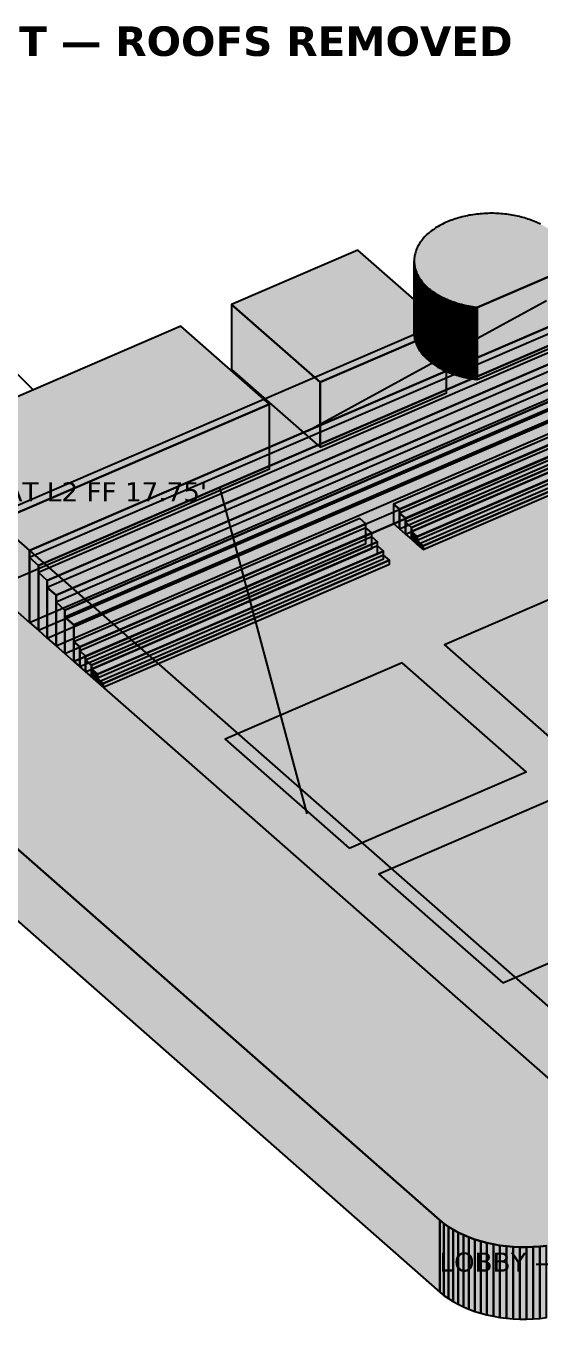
# Model space of a CAD drawing. Header units: inches. Extents: x 0.5 to 16.5, y 0.5 to 10.5.
# Drawn here: x 3.139 to 4.323, y 2.107 to 5.089 of the extents above; entities that cross this region are included whole.
import ezdxf
from ezdxf.enums import TextEntityAlignment as Align

# ---------------------------------------------------------------- set-up
doc = ezdxf.new("R2010")
doc.units = ezdxf.units.IN
doc.header["$MEASUREMENT"] = 0
for name, color, linetype in [('A-ANNO-TEXT', 7, 'Continuous'), ('A-ANNO-VIEW', 7, 'Continuous'), ('A-MASS', 7, 'Continuous'), ('C-SITE-DIAG', 7, 'Continuous')]:
    doc.layers.add(name, color=color, linetype=linetype)
doc.styles.add('KS-BOLD', font='DejaVuSans-Bold.ttf')
doc.styles.add('KS-REG', font='DejaVuSans.ttf')

msp = doc.modelspace()

# ---------------------------------------------------------------- hatches: boundary and pattern name
at = {"layer": 'A-MASS', "true_color": 0xd6d6d6}
for points in [[(4.3591, 4.6081), (4.3566, 4.6103), (4.3541, 4.6125), (4.3514, 4.6146), (4.3487, 4.6167), (4.3459, 4.6188), (4.343, 4.6208), (4.3401, 4.6228), (4.337, 4.6247), (4.3339, 4.6266), (4.3307, 4.6284), (4.3274, 4.6302), (4.3241, 4.632), (4.3207, 4.6336), (4.3172, 4.6353), (4.3137, 4.6369), (4.3101, 4.6384), (4.3065, 4.6398), (4.3028, 4.6413), (4.299, 4.6426), (4.2952, 4.6439), (4.2913, 4.6452), (4.2874, 4.6464), (4.2834, 4.6475), (4.2794, 4.6485), (4.2754, 4.6496), (4.2713, 4.6505), (4.2672, 4.6514), (4.263, 4.6522), (4.2588, 4.653), (4.2546, 4.6536), (4.2504, 4.6543), (4.2461, 4.6548), (4.2418, 4.6553), (4.2375, 4.6558), (4.2332, 4.6561), (4.2288, 4.6564), (4.2245, 4.6567), (4.2201, 4.6569), (4.2158, 4.657), (4.2114, 4.657), (4.207, 4.657), (4.2027, 4.6569), (4.1983, 4.6567), (4.194, 4.6565), (4.1896, 4.6562), (4.1853, 4.6559), (4.181, 4.6554), (4.1767, 4.655), (4.1724, 4.6544), (4.1682, 4.6538), (4.1639, 4.6531), (4.1598, 4.6524), (4.1556, 4.6516), (4.1515, 4.6507), (4.1474, 4.6498), (4.1433, 4.6488), (4.1393, 4.6477), (4.1353, 4.6466), (4.1314, 4.6454), (4.1275, 4.6442), (4.1237, 4.6429), (4.1199, 4.6416), (4.1162, 4.6402), (4.1125, 4.6387), (4.1089, 4.6372), (4.1054, 4.6356), (4.1019, 4.634), (4.0985, 4.6323), (4.0951, 4.6306), (4.0918, 4.6288), (4.0886, 4.627), (4.0855, 4.6251), (4.0824, 4.6232), (4.0795, 4.6213), (4.0766, 4.6192), (4.0737, 4.6172), (4.071, 4.6151), (4.0684, 4.613), (4.0658, 4.6108), (4.0633, 4.6086), (4.0609, 4.6063), (4.0586, 4.6041), (4.0564, 4.6017), (4.0543, 4.5994), (4.0523, 4.597), (4.0503, 4.5946), (4.0485, 4.5921), (4.0468, 4.5897), (4.0452, 4.5872), (4.0436, 4.5847), (4.0422, 4.5821), (4.0409, 4.5796), (4.0396, 4.577), (4.0385, 4.5744), (4.0375, 4.5718), (4.0366, 4.5692), (4.0358, 4.5665), (4.0351, 4.5639), (4.0345, 4.5612), (4.034, 4.5585), (4.0336, 4.5559), (4.0333, 4.5532), (4.0331, 4.5505), (4.0331, 4.5478), (4.0331, 4.5451), (4.0333, 4.5424), (4.0335, 4.5397), (4.0339, 4.5371), (4.0343, 4.5344), (4.0349, 4.5317), (4.0356, 4.5291), (4.0364, 4.5264), (4.0373, 4.5238), (4.0383, 4.5212), (4.0394, 4.5186), (4.0406, 4.516), (4.0419, 4.5134), (4.0433, 4.5109), (4.0448, 4.5084), (4.0464, 4.5059), (4.0481, 4.5034), (4.0499, 4.501), (4.0518, 4.4985), (4.0538, 4.4961), (4.0559, 4.4938), (4.0581, 4.4915), (4.0604, 4.4892), (4.0628, 4.4869), (4.0652, 4.4847), (4.0678, 4.4825), (4.0704, 4.4804), (4.0731, 4.4783), (4.0759, 4.4762), (4.0788, 4.4742), (4.0818, 4.4722), (4.0848, 4.4703), (4.0879, 4.4684), (4.0911, 4.4666), (4.0944, 4.4648), (4.0977, 4.4631), (4.1011, 4.4614), (4.1046, 4.4597), (4.1081, 4.4582), (4.1117, 4.4566), (4.1154, 4.4552), (4.1191, 4.4537), (4.1228, 4.4524), (4.1266, 4.4511), (4.1305, 4.4498), (4.1344, 4.4486), (4.1384, 4.4475), (4.1424, 4.4465), (4.1465, 4.4455), (4.1505, 4.4445), (4.1547, 4.4436), (4.1588, 4.4428), (4.163, 4.4421), (4.1672, 4.4414), (4.1715, 4.4407), (4.1757, 4.4402), (4.1783, 4.4399), (4.36, 4.5182), (4.373, 4.5234), (4.3859, 4.5279), (4.3861, 4.5285), (4.3868, 4.5311), (4.3874, 4.5338), (4.3879, 4.5365), (4.3882, 4.5391), (4.3885, 4.5418), (4.3887, 4.5445), (4.3888, 4.5472), (4.3887, 4.5499), (4.3886, 4.5526), (4.3883, 4.5553), (4.388, 4.5579), (4.3875, 4.5606), (4.3869, 4.5633), (4.3862, 4.5659), (4.3854, 4.5686), (4.3845, 4.5712), (4.3836, 4.5738), (4.3825, 4.5764), (4.3812, 4.579), (4.3799, 4.5816), (4.3785, 4.5841), (4.377, 4.5866), (4.3754, 4.5891), (4.3737, 4.5916), (4.3719, 4.594), (4.37, 4.5965), (4.368, 4.5989), (4.3659, 4.6012), (4.3637, 4.6035), (4.3614, 4.6058)], [(3.8161, 4.2674), (4.1075, 4.393), (3.9035, 4.5724), (3.6121, 4.4468)], [(4.36, 4.5182), (3.0586, 3.9572), (3.147, 3.8794), (4.6303, 4.5189), (4.6234, 4.5218), (4.6101, 4.5266), (4.5963, 4.5309), (4.582, 4.5347), (4.5673, 4.5379), (4.5524, 4.5404), (4.5372, 4.5424), (4.5219, 4.5437), (4.5064, 4.5445), (4.4909, 4.5446), (4.4754, 4.5441), (4.46, 4.5429), (4.4447, 4.5412), (4.4297, 4.5388), (4.4149, 4.5358), (4.4005, 4.5323), (4.3865, 4.5281), (4.373, 4.5234)], [(3.0197, 3.9241), (3.6996, 4.2171), (3.4956, 4.3965), (2.8157, 4.1035)], [(4.7723, 2.4503), (3.0586, 3.9572), (2.7089, 3.8064), (2.6965, 3.8007), (2.6847, 3.7945), (2.6736, 3.7878), (2.6633, 3.7807), (2.6537, 3.7732), (2.6449, 3.7653), (2.637, 3.7571), (2.63, 3.7485), (2.6239, 3.7398), (2.6188, 3.7307), (2.6146, 3.7215), (2.6114, 3.7122), (2.6092, 3.7027), (2.608, 3.6932), (2.6078, 3.6837), (2.6087, 3.6741), (2.6105, 3.6646), (2.6134, 3.6552), (2.6173, 3.646), (2.6221, 3.6369), (2.6279, 3.628), (2.6346, 3.6194), (2.6422, 3.6111), (2.6507, 3.6031), (4.0924, 2.3354), (4.1017, 2.3278), (4.1118, 2.3205), (4.1227, 2.3137), (4.1342, 2.3073), (4.1465, 2.3014), (4.1593, 2.296), (4.1726, 2.2912), (4.1865, 2.2869), (4.2007, 2.2831), (4.2154, 2.2799), (4.2303, 2.2774), (4.2455, 2.2754), (4.2609, 2.274), (4.2763, 2.2733), (4.2918, 2.2732), (4.3073, 2.2737), (4.3227, 2.2749), (4.338, 2.2766), (4.353, 2.279), (4.3678, 2.282), (4.3822, 2.2855), (4.3962, 2.2897), (4.4097, 2.2944), (4.4227, 2.2996)]]:
    msp.add_hatch(color=7, dxfattribs=at).paths.add_polyline_path(points)
at = {"layer": 'A-MASS', "true_color": 0xababab}
for points in [[(4.0331, 4.382), (4.0331, 4.3793), (4.0331, 4.5451), (4.0331, 4.5478)], [(4.0331, 4.3793), (4.0333, 4.3766), (4.0333, 4.5424), (4.0331, 4.5451)], [(4.0333, 4.3766), (4.0335, 4.3739), (4.0335, 4.5397), (4.0333, 4.5424)], [(4.0335, 4.3739), (4.0339, 4.3712), (4.0339, 4.5371), (4.0335, 4.5397)], [(4.0339, 4.3712), (4.0343, 4.3686), (4.0343, 4.5344), (4.0339, 4.5371)], [(4.0343, 4.3686), (4.0349, 4.3659), (4.0349, 4.5317), (4.0343, 4.5344)], [(4.0349, 4.3659), (4.0356, 4.3632), (4.0356, 4.5291), (4.0349, 4.5317)], [(4.0356, 4.3632), (4.0364, 4.3606), (4.0364, 4.5264), (4.0356, 4.5291)], [(4.0364, 4.3606), (4.0373, 4.358), (4.0373, 4.5238), (4.0364, 4.5264)], [(4.0373, 4.358), (4.0383, 4.3553), (4.0383, 4.5212), (4.0373, 4.5238)], [(4.0383, 4.3553), (4.0394, 4.3527), (4.0394, 4.5186), (4.0383, 4.5212)], [(4.0394, 4.3527), (4.0406, 4.3502), (4.0406, 4.516), (4.0394, 4.5186)], [(4.0406, 4.3502), (4.0419, 4.3476), (4.0419, 4.5134), (4.0406, 4.516)], [(4.0419, 4.3476), (4.0433, 4.3451), (4.0433, 4.5109), (4.0419, 4.5134)], [(4.0433, 4.3451), (4.0448, 4.3425), (4.0448, 4.5084), (4.0433, 4.5109)], [(4.0448, 4.3425), (4.0464, 4.34), (4.0464, 4.5059), (4.0448, 4.5084)], [(4.0464, 4.34), (4.0481, 4.3376), (4.0481, 4.5034), (4.0464, 4.5059)], [(4.0481, 4.3376), (4.0499, 4.3351), (4.0499, 4.501), (4.0481, 4.5034)], [(4.0499, 4.3351), (4.0518, 4.3327), (4.0518, 4.4985), (4.0499, 4.501)], [(4.0518, 4.3327), (4.0538, 4.3303), (4.0538, 4.4961), (4.0518, 4.4985)], [(4.0538, 4.3303), (4.0559, 4.328), (4.0559, 4.4938), (4.0538, 4.4961)], [(4.0559, 4.328), (4.0581, 4.3256), (4.0581, 4.4915), (4.0559, 4.4938)], [(4.0581, 4.3256), (4.0604, 4.3233), (4.0604, 4.4892), (4.0581, 4.4915)], [(4.0604, 4.3233), (4.0628, 4.3211), (4.0628, 4.4869), (4.0604, 4.4892)], [(4.0628, 4.3211), (4.0652, 4.3189), (4.0652, 4.4847), (4.0628, 4.4869)], [(4.0652, 4.3189), (4.0678, 4.3167), (4.0678, 4.4825), (4.0652, 4.4847)], [(4.0678, 4.3167), (4.0704, 4.3145), (4.0704, 4.4804), (4.0678, 4.4825)], [(4.0704, 4.3145), (4.0731, 4.3124), (4.0731, 4.4783), (4.0704, 4.4804)], [(4.0731, 4.3124), (4.0759, 4.3104), (4.0759, 4.4762), (4.0731, 4.4783)], [(4.0759, 4.3104), (4.0788, 4.3083), (4.0788, 4.4742), (4.0759, 4.4762)], [(4.0788, 4.3083), (4.0818, 4.3064), (4.0818, 4.4722), (4.0788, 4.4742)], [(3.6121, 4.2973), (3.8161, 4.1179), (3.8161, 4.2674), (3.6121, 4.4468)], [(4.0818, 4.3064), (4.0848, 4.3044), (4.0848, 4.4703), (4.0818, 4.4722)], [(4.0848, 4.3044), (4.0879, 4.3026), (4.0879, 4.4684), (4.0848, 4.4703)], [(4.0879, 4.3026), (4.0911, 4.3007), (4.0911, 4.4666), (4.0879, 4.4684)], [(4.0911, 4.3007), (4.0944, 4.2989), (4.0944, 4.4648), (4.0911, 4.4666)], [(4.0944, 4.2989), (4.0977, 4.2972), (4.0977, 4.4631), (4.0944, 4.4648)], [(4.0977, 4.2972), (4.1011, 4.2955), (4.1011, 4.4614), (4.0977, 4.4631)], [(4.1011, 4.2955), (4.1046, 4.2939), (4.1046, 4.4597), (4.1011, 4.4614)], [(4.1046, 4.2939), (4.1081, 4.2923), (4.1081, 4.4582), (4.1046, 4.4597)], [(4.1081, 4.2923), (4.1117, 4.2908), (4.1117, 4.4566), (4.1081, 4.4582)], [(4.1117, 4.2908), (4.1154, 4.2893), (4.1154, 4.4552), (4.1117, 4.4566)], [(4.1154, 4.2893), (4.1191, 4.2879), (4.1191, 4.4537), (4.1154, 4.4552)], [(4.1191, 4.2879), (4.1228, 4.2865), (4.1228, 4.4524), (4.1191, 4.4537)], [(4.1228, 4.2865), (4.1266, 4.2852), (4.1266, 4.4511), (4.1228, 4.4524)], [(4.1266, 4.2852), (4.1305, 4.284), (4.1305, 4.4498), (4.1266, 4.4511)], [(4.1305, 4.284), (4.1344, 4.2828), (4.1344, 4.4486), (4.1305, 4.4498)], [(4.1344, 4.2828), (4.1384, 4.2817), (4.1384, 4.4475), (4.1344, 4.4486)], [(4.1384, 4.2817), (4.1424, 4.2806), (4.1424, 4.4465), (4.1384, 4.4475)], [(4.1424, 4.2806), (4.1465, 4.2796), (4.1465, 4.4455), (4.1424, 4.4465)], [(4.1465, 4.2796), (4.1505, 4.2787), (4.1505, 4.4445), (4.1465, 4.4455)], [(4.1505, 4.2787), (4.1547, 4.2778), (4.1547, 4.4436), (4.1505, 4.4445)], [(4.1547, 4.2778), (4.1588, 4.277), (4.1588, 4.4428), (4.1547, 4.4436)], [(4.1588, 4.277), (4.163, 4.2762), (4.163, 4.4421), (4.1588, 4.4428)], [(4.163, 4.2762), (4.1672, 4.2755), (4.1672, 4.4414), (4.163, 4.4421)], [(4.1672, 4.2755), (4.1715, 4.2749), (4.1715, 4.4407), (4.1672, 4.4414)], [(4.1715, 4.2749), (4.1757, 4.2743), (4.1757, 4.4402), (4.1715, 4.4407)], [(4.1757, 4.2743), (4.1783, 4.274), (4.1783, 4.4399), (4.1757, 4.4402)], [(3.0586, 3.7913), (3.147, 3.7136), (3.147, 3.8794), (3.0586, 3.9572)], [(2.6507, 3.4373), (4.0924, 2.1696), (4.0924, 2.3354), (2.6507, 3.6031)], [(4.0924, 2.1696), (4.1017, 2.1619), (4.1017, 2.3278), (4.0924, 2.3354)], [(4.1017, 2.1619), (4.1118, 2.1547), (4.1118, 2.3205), (4.1017, 2.3278)], [(4.1118, 2.1547), (4.1227, 2.1479), (4.1227, 2.3137), (4.1118, 2.3205)], [(4.1227, 2.1479), (4.1342, 2.1415), (4.1342, 2.3073), (4.1227, 2.3137)], [(4.1342, 2.1415), (4.1465, 2.1356), (4.1465, 2.3014), (4.1342, 2.3073)], [(4.1465, 2.1356), (4.1593, 2.1302), (4.1593, 2.296), (4.1465, 2.3014)], [(4.1593, 2.1302), (4.1726, 2.1253), (4.1726, 2.2912), (4.1593, 2.296)], [(4.1726, 2.1253), (4.1865, 2.121), (4.1865, 2.2869), (4.1726, 2.2912)], [(4.1865, 2.121), (4.2007, 2.1173), (4.2007, 2.2831), (4.1865, 2.2869)], [(4.2007, 2.1173), (4.2154, 2.1141), (4.2154, 2.2799), (4.2007, 2.2831)], [(4.2154, 2.1141), (4.2303, 2.1115), (4.2303, 2.2774), (4.2154, 2.2799)], [(4.2303, 2.1115), (4.2455, 2.1096), (4.2455, 2.2754), (4.2303, 2.2774)]]:
    msp.add_hatch(color=7, dxfattribs=at).paths.add_polyline_path(points)
at = {"layer": 'A-MASS', "true_color": 0xc1c1c1}
for points in [[(3.147, 3.7136), (4.6303, 4.353), (4.6303, 4.5189), (3.147, 3.8794)], [(4.1783, 4.274), (4.36, 4.3524), (4.36, 4.5182), (4.1783, 4.4399)], [(3.8161, 4.1179), (4.1075, 4.2435), (4.1075, 4.393), (3.8161, 4.2674)], [(3.0197, 3.7746), (3.6996, 4.0677), (3.6996, 4.2171), (3.0197, 3.9241)], [(4.2455, 2.1096), (4.2609, 2.1082), (4.2609, 2.274), (4.2455, 2.2754)], [(4.2609, 2.1082), (4.2763, 2.1075), (4.2763, 2.2733), (4.2609, 2.274)], [(4.2763, 2.1075), (4.2918, 2.1074), (4.2918, 2.2732), (4.2763, 2.2733)], [(4.2918, 2.1074), (4.3073, 2.1079), (4.3073, 2.2737), (4.2918, 2.2732)], [(4.3073, 2.1079), (4.3227, 2.109), (4.3227, 2.2749), (4.3073, 2.2737)], [(4.3227, 2.109), (4.338, 2.1108), (4.338, 2.2766), (4.3227, 2.2749)]]:
    msp.add_hatch(color=7, dxfattribs=at).paths.add_polyline_path(points)
at = {"layer": 'A-MASS', "true_color": 0x9c9c9c}
for points in [[(3.1674, 3.8451), (4.4494, 4.3978), (4.429, 4.4158), (3.147, 3.8631)], [(3.1878, 3.8108), (4.4698, 4.3635), (4.4494, 4.3815), (3.1674, 3.8288)], [(3.2082, 3.7766), (4.4902, 4.3292), (4.4698, 4.3472), (3.1878, 3.7945)], [(3.2286, 3.7423), (4.5106, 4.2949), (4.4902, 4.3129), (3.2082, 3.7602)], [(3.249, 3.708), (4.531, 4.2607), (4.5106, 4.2786), (3.2286, 3.7259)]]:
    msp.add_hatch(color=7, dxfattribs=at).paths.add_polyline_path(points)
at = {"layer": 'A-MASS', "true_color": 0x8c8c8c}
for points in [[(3.1674, 3.6956), (4.4494, 4.2483), (4.4494, 4.3978), (3.1674, 3.8451)], [(3.1878, 3.6777), (4.4698, 4.2304), (4.4698, 4.3635), (3.1878, 3.8108)], [(3.2082, 3.6598), (4.4902, 4.2124), (4.4902, 4.3292), (3.2082, 3.7766)], [(3.2286, 3.6418), (4.5106, 4.1945), (4.5106, 4.2949), (3.2286, 3.7423)], [(3.249, 3.6239), (4.531, 4.1766), (4.531, 4.2607), (3.249, 3.708)]]:
    msp.add_hatch(color=7, dxfattribs=at).paths.add_polyline_path(points)
at = {"layer": 'A-MASS', "true_color": 0xb8b8b8}
for points in [[(3.9993, 3.9748), (4.5446, 4.2099), (4.531, 4.2218), (3.9857, 3.9867)], [(4.0129, 3.9538), (4.5582, 4.1889), (4.5446, 4.2008), (3.9993, 3.9657)], [(4.0265, 3.9327), (4.5718, 4.1678), (4.5582, 4.1798), (4.0129, 3.9447)], [(4.0401, 3.9117), (4.5854, 4.1468), (4.5718, 4.1588), (4.0265, 3.9237)], [(4.0537, 3.8907), (4.599, 4.1258), (4.5854, 4.1378), (4.0401, 3.9027)], [(3.2626, 3.6572), (3.9216, 3.9413), (3.908, 3.9532), (3.249, 3.6691)], [(3.2762, 3.6362), (3.9352, 3.9203), (3.9216, 3.9322), (3.2626, 3.6481)], [(3.2898, 3.6152), (3.9488, 3.8993), (3.9352, 3.9112), (3.2762, 3.6271)], [(3.3034, 3.5942), (3.9624, 3.8782), (3.9488, 3.8902), (3.2898, 3.6061)], [(3.317, 3.5731), (3.976, 3.8572), (3.9624, 3.8692), (3.3034, 3.5851)]]:
    msp.add_hatch(color=7, dxfattribs=at).paths.add_polyline_path(points)
at = {"layer": 'A-MASS', "true_color": 0xa6a6a6}
for points in [[(3.9993, 3.9295), (4.5446, 4.1646), (4.5446, 4.2099), (3.9993, 3.9748)], [(4.0129, 3.9176), (4.5582, 4.1527), (4.5582, 4.1889), (4.0129, 3.9538)], [(4.0265, 3.9056), (4.5718, 4.1407), (4.5718, 4.1678), (4.0265, 3.9327)], [(4.0401, 3.8936), (4.5854, 4.1287), (4.5854, 4.1468), (4.0401, 3.9117)], [(4.0537, 3.8817), (4.599, 4.1168), (4.599, 4.1258), (4.0537, 3.8907)], [(3.2626, 3.6119), (3.9216, 3.896), (3.9216, 3.9413), (3.2626, 3.6572)], [(3.2762, 3.6), (3.9352, 3.8841), (3.9352, 3.9203), (3.2762, 3.6362)], [(3.2898, 3.588), (3.9488, 3.8721), (3.9488, 3.8993), (3.2898, 3.6152)], [(3.3034, 3.5761), (3.9624, 3.8601), (3.9624, 3.8782), (3.3034, 3.5942)], [(3.317, 3.5641), (3.976, 3.8482), (3.976, 3.8572), (3.317, 3.5731)]]:
    msp.add_hatch(color=7, dxfattribs=at).paths.add_polyline_path(points)
at = {"layer": 'A-MASS', "true_color": 0x939393}
for points in [[(3.9857, 3.9415), (3.9993, 3.9295), (3.9993, 3.9748), (3.9857, 3.9867)], [(3.9993, 3.9295), (4.0129, 3.9176), (4.0129, 3.9538), (3.9993, 3.9657)], [(4.0129, 3.9176), (4.0265, 3.9056), (4.0265, 3.9327), (4.0129, 3.9447)], [(4.0265, 3.9056), (4.0401, 3.8936), (4.0401, 3.9117), (4.0265, 3.9237)], [(4.0401, 3.8936), (4.0537, 3.8817), (4.0537, 3.8907), (4.0401, 3.9027)], [(3.249, 3.6239), (3.2626, 3.6119), (3.2626, 3.6572), (3.249, 3.6691)], [(3.2626, 3.6119), (3.2762, 3.6), (3.2762, 3.6362), (3.2626, 3.6481)], [(3.2762, 3.6), (3.2898, 3.588), (3.2898, 3.6152), (3.2762, 3.6271)], [(3.2898, 3.588), (3.3034, 3.5761), (3.3034, 3.5942), (3.2898, 3.6061)], [(3.3034, 3.5761), (3.317, 3.5641), (3.317, 3.5731), (3.3034, 3.5851)]]:
    msp.add_hatch(color=7, dxfattribs=at).paths.add_polyline_path(points)
at = {"layer": 'A-MASS', "true_color": 0x7d7d7d}
for points in [[(3.147, 3.7136), (3.1674, 3.6956), (3.1674, 3.8451), (3.147, 3.8631)], [(3.1674, 3.6956), (3.1878, 3.6777), (3.1878, 3.8108), (3.1674, 3.8288)], [(3.1878, 3.6777), (3.2082, 3.6598), (3.2082, 3.7766), (3.1878, 3.7945)], [(3.2082, 3.6598), (3.2286, 3.6418), (3.2286, 3.7423), (3.2082, 3.7602)], [(3.2286, 3.6418), (3.249, 3.6239), (3.249, 3.708), (3.2286, 3.7259)]]:
    msp.add_hatch(color=7, dxfattribs=at).paths.add_polyline_path(points)
at = {"layer": 'C-SITE-DIAG', "true_color": 0xf2ebdd}
msp.add_hatch(color=7, dxfattribs=at).paths.add_polyline_path([(4.3915, 2.6193), (5.6735, 3.172), (4.531, 4.1766), (3.249, 3.6239)])
at = {"layer": 'C-SITE-DIAG', "true_color": 0xe9d3a6}
for points in [[(4.3884, 3.4111), (4.7963, 3.5869), (4.5107, 3.8381), (4.1028, 3.6622)], [(3.8834, 3.1934), (4.2913, 3.3692), (4.0056, 3.6204), (3.5977, 3.4445)], [(4.237, 2.8824), (4.6449, 3.0583), (4.3593, 3.3094), (3.9514, 3.1336)]]:
    msp.add_hatch(color=7, dxfattribs=at).paths.add_polyline_path(points)

# ---------------------------------------------------------------- linework, layer by layer
at = {"layer": 'A-ANNO-TEXT'}
for p, q in [((3.1556, 4.25), (2.8556, 4.55)), ((3.788, 4.1558), (4.338, 4.4558)), ((3.7862, 3.2728), (3.5862, 4.0228))]:
    msp.add_line(p, q, dxfattribs=at)
at = {"layer": 'A-MASS'}
for points in [[(4.3241, 4.632), (4.3207, 4.6336), (4.3172, 4.6353), (4.3137, 4.6369), (4.3101, 4.6384), (4.3065, 4.6398), (4.3028, 4.6413), (4.299, 4.6426), (4.2952, 4.6439), (4.2913, 4.6452), (4.2874, 4.6464), (4.2834, 4.6475), (4.2794, 4.6485), (4.2754, 4.6496), (4.2713, 4.6505), (4.2672, 4.6514), (4.263, 4.6522), (4.2588, 4.653), (4.2546, 4.6536), (4.2504, 4.6543), (4.2461, 4.6548), (4.2418, 4.6553), (4.2375, 4.6558), (4.2332, 4.6561), (4.2288, 4.6564), (4.2245, 4.6567), (4.2201, 4.6569), (4.2158, 4.657), (4.2114, 4.657), (4.207, 4.657), (4.2027, 4.6569), (4.1983, 4.6567), (4.194, 4.6565), (4.1896, 4.6562), (4.1853, 4.6559), (4.181, 4.6554), (4.1767, 4.655), (4.1724, 4.6544), (4.1682, 4.6538), (4.1639, 4.6531), (4.1598, 4.6524), (4.1556, 4.6516), (4.1515, 4.6507), (4.1474, 4.6498), (4.1433, 4.6488), (4.1393, 4.6477), (4.1353, 4.6466), (4.1314, 4.6454), (4.1275, 4.6442), (4.1237, 4.6429), (4.1199, 4.6416), (4.1162, 4.6402), (4.1125, 4.6387), (4.1089, 4.6372), (4.1054, 4.6356), (4.1019, 4.634), (4.0985, 4.6323), (4.0951, 4.6306), (4.0918, 4.6288), (4.0886, 4.627), (4.0855, 4.6251), (4.0824, 4.6232), (4.0795, 4.6213), (4.0766, 4.6192), (4.0737, 4.6172), (4.071, 4.6151), (4.0684, 4.613), (4.0658, 4.6108), (4.0633, 4.6086), (4.0609, 4.6063), (4.0586, 4.6041), (4.0564, 4.6017), (4.0543, 4.5994), (4.0523, 4.597), (4.0503, 4.5946), (4.0485, 4.5921), (4.0468, 4.5897), (4.0452, 4.5872), (4.0436, 4.5847), (4.0422, 4.5821), (4.0409, 4.5796), (4.0396, 4.577), (4.0385, 4.5744), (4.0375, 4.5718), (4.0366, 4.5692), (4.0358, 4.5665), (4.0351, 4.5639), (4.0345, 4.5612), (4.034, 4.5585), (4.0336, 4.5559), (4.0333, 4.5532), (4.0331, 4.5505), (4.0331, 4.5478), (4.0331, 4.5451), (4.0333, 4.5424), (4.0335, 4.5397), (4.0339, 4.5371), (4.0343, 4.5344), (4.0349, 4.5317), (4.0356, 4.5291), (4.0364, 4.5264), (4.0373, 4.5238), (4.0383, 4.5212), (4.0394, 4.5186), (4.0406, 4.516), (4.0419, 4.5134), (4.0433, 4.5109), (4.0448, 4.5084), (4.0464, 4.5059), (4.0481, 4.5034), (4.0499, 4.501), (4.0518, 4.4985), (4.0538, 4.4961), (4.0559, 4.4938), (4.0581, 4.4915), (4.0604, 4.4892), (4.0628, 4.4869), (4.0652, 4.4847), (4.0678, 4.4825), (4.0704, 4.4804), (4.0731, 4.4783), (4.0759, 4.4762), (4.0788, 4.4742), (4.0818, 4.4722), (4.0848, 4.4703), (4.0879, 4.4684), (4.0911, 4.4666), (4.0944, 4.4648), (4.0977, 4.4631), (4.1011, 4.4614), (4.1046, 4.4597), (4.1081, 4.4582), (4.1117, 4.4566), (4.1154, 4.4552), (4.1191, 4.4537), (4.1228, 4.4524), (4.1266, 4.4511), (4.1305, 4.4498), (4.1344, 4.4486), (4.1384, 4.4475), (4.1424, 4.4465), (4.1465, 4.4455), (4.1505, 4.4445), (4.1547, 4.4436), (4.1588, 4.4428), (4.163, 4.4421), (4.1672, 4.4414), (4.1715, 4.4407), (4.1757, 4.4402), (4.1783, 4.4399), (4.36, 4.5182)], [(4.7723, 2.4503), (3.0586, 3.9572)], [(2.6507, 3.6031), (4.0924, 2.3354), (4.1017, 2.3278), (4.1118, 2.3205), (4.1227, 2.3137), (4.1342, 2.3073), (4.1465, 2.3014), (4.1593, 2.296), (4.1726, 2.2912), (4.1865, 2.2869), (4.2007, 2.2831), (4.2154, 2.2799), (4.2303, 2.2774), (4.2455, 2.2754), (4.2609, 2.274), (4.2763, 2.2733), (4.2918, 2.2732), (4.3073, 2.2737), (4.3227, 2.2749), (4.338, 2.2766)]]:
    msp.add_lwpolyline(points, dxfattribs=at)
for points in [[(3.8161, 4.2674), (4.1075, 4.393), (3.9035, 4.5724), (3.6121, 4.4468)], [(4.36, 4.5182), (3.0586, 3.9572), (3.147, 3.8794), (4.6303, 4.5189), (4.6234, 4.5218), (4.6101, 4.5266), (4.5963, 4.5309), (4.582, 4.5347), (4.5673, 4.5379), (4.5524, 4.5404), (4.5372, 4.5424), (4.5219, 4.5437), (4.5064, 4.5445), (4.4909, 4.5446), (4.4754, 4.5441), (4.46, 4.5429), (4.4447, 4.5412), (4.4297, 4.5388), (4.4149, 4.5358), (4.4005, 4.5323), (4.3865, 4.5281), (4.373, 4.5234)], [(4.0331, 4.382), (4.0331, 4.3793), (4.0331, 4.5451), (4.0331, 4.5478)], [(4.0331, 4.3793), (4.0333, 4.3766), (4.0333, 4.5424), (4.0331, 4.5451)], [(4.0333, 4.3766), (4.0335, 4.3739), (4.0335, 4.5397), (4.0333, 4.5424)], [(4.0335, 4.3739), (4.0339, 4.3712), (4.0339, 4.5371), (4.0335, 4.5397)], [(4.0339, 4.3712), (4.0343, 4.3686), (4.0343, 4.5344), (4.0339, 4.5371)], [(4.0343, 4.3686), (4.0349, 4.3659), (4.0349, 4.5317), (4.0343, 4.5344)], [(3.147, 3.7136), (4.6303, 4.353), (4.6303, 4.5189), (3.147, 3.8794)], [(4.0349, 4.3659), (4.0356, 4.3632), (4.0356, 4.5291), (4.0349, 4.5317)], [(4.0356, 4.3632), (4.0364, 4.3606), (4.0364, 4.5264), (4.0356, 4.5291)], [(4.0364, 4.3606), (4.0373, 4.358), (4.0373, 4.5238), (4.0364, 4.5264)], [(4.0373, 4.358), (4.0383, 4.3553), (4.0383, 4.5212), (4.0373, 4.5238)], [(4.0383, 4.3553), (4.0394, 4.3527), (4.0394, 4.5186), (4.0383, 4.5212)], [(4.0394, 4.3527), (4.0406, 4.3502), (4.0406, 4.516), (4.0394, 4.5186)], [(4.0406, 4.3502), (4.0419, 4.3476), (4.0419, 4.5134), (4.0406, 4.516)], [(4.0419, 4.3476), (4.0433, 4.3451), (4.0433, 4.5109), (4.0419, 4.5134)], [(4.0433, 4.3451), (4.0448, 4.3425), (4.0448, 4.5084), (4.0433, 4.5109)], [(4.0448, 4.3425), (4.0464, 4.34), (4.0464, 4.5059), (4.0448, 4.5084)], [(4.0464, 4.34), (4.0481, 4.3376), (4.0481, 4.5034), (4.0464, 4.5059)], [(4.0481, 4.3376), (4.0499, 4.3351), (4.0499, 4.501), (4.0481, 4.5034)], [(4.1783, 4.274), (4.36, 4.3524), (4.36, 4.5182), (4.1783, 4.4399)], [(4.0499, 4.3351), (4.0518, 4.3327), (4.0518, 4.4985), (4.0499, 4.501)], [(4.0518, 4.3327), (4.0538, 4.3303), (4.0538, 4.4961), (4.0518, 4.4985)], [(4.0538, 4.3303), (4.0559, 4.328), (4.0559, 4.4938), (4.0538, 4.4961)], [(4.0559, 4.328), (4.0581, 4.3256), (4.0581, 4.4915), (4.0559, 4.4938)], [(4.0581, 4.3256), (4.0604, 4.3233), (4.0604, 4.4892), (4.0581, 4.4915)], [(4.0604, 4.3233), (4.0628, 4.3211), (4.0628, 4.4869), (4.0604, 4.4892)], [(4.0628, 4.3211), (4.0652, 4.3189), (4.0652, 4.4847), (4.0628, 4.4869)], [(4.0652, 4.3189), (4.0678, 4.3167), (4.0678, 4.4825), (4.0652, 4.4847)], [(4.0678, 4.3167), (4.0704, 4.3145), (4.0704, 4.4804), (4.0678, 4.4825)], [(4.0704, 4.3145), (4.0731, 4.3124), (4.0731, 4.4783), (4.0704, 4.4804)], [(4.0731, 4.3124), (4.0759, 4.3104), (4.0759, 4.4762), (4.0731, 4.4783)], [(4.0759, 4.3104), (4.0788, 4.3083), (4.0788, 4.4742), (4.0759, 4.4762)], [(4.0788, 4.3083), (4.0818, 4.3064), (4.0818, 4.4722), (4.0788, 4.4742)], [(3.6121, 4.2973), (3.8161, 4.1179), (3.8161, 4.2674), (3.6121, 4.4468)], [(4.0818, 4.3064), (4.0848, 4.3044), (4.0848, 4.4703), (4.0818, 4.4722)], [(4.0848, 4.3044), (4.0879, 4.3026), (4.0879, 4.4684), (4.0848, 4.4703)], [(4.0879, 4.3026), (4.0911, 4.3007), (4.0911, 4.4666), (4.0879, 4.4684)], [(4.0911, 4.3007), (4.0944, 4.2989), (4.0944, 4.4648), (4.0911, 4.4666)], [(4.0944, 4.2989), (4.0977, 4.2972), (4.0977, 4.4631), (4.0944, 4.4648)], [(4.0977, 4.2972), (4.1011, 4.2955), (4.1011, 4.4614), (4.0977, 4.4631)], [(4.1011, 4.2955), (4.1046, 4.2939), (4.1046, 4.4597), (4.1011, 4.4614)], [(4.1046, 4.2939), (4.1081, 4.2923), (4.1081, 4.4582), (4.1046, 4.4597)], [(4.1081, 4.2923), (4.1117, 4.2908), (4.1117, 4.4566), (4.1081, 4.4582)], [(4.1117, 4.2908), (4.1154, 4.2893), (4.1154, 4.4552), (4.1117, 4.4566)], [(4.1154, 4.2893), (4.1191, 4.2879), (4.1191, 4.4537), (4.1154, 4.4552)], [(4.1191, 4.2879), (4.1228, 4.2865), (4.1228, 4.4524), (4.1191, 4.4537)], [(4.1228, 4.2865), (4.1266, 4.2852), (4.1266, 4.4511), (4.1228, 4.4524)], [(4.1266, 4.2852), (4.1305, 4.284), (4.1305, 4.4498), (4.1266, 4.4511)], [(4.1305, 4.284), (4.1344, 4.2828), (4.1344, 4.4486), (4.1305, 4.4498)], [(4.1344, 4.2828), (4.1384, 4.2817), (4.1384, 4.4475), (4.1344, 4.4486)], [(4.1384, 4.2817), (4.1424, 4.2806), (4.1424, 4.4465), (4.1384, 4.4475)], [(4.1424, 4.2806), (4.1465, 4.2796), (4.1465, 4.4455), (4.1424, 4.4465)], [(4.1465, 4.2796), (4.1505, 4.2787), (4.1505, 4.4445), (4.1465, 4.4455)], [(4.1505, 4.2787), (4.1547, 4.2778), (4.1547, 4.4436), (4.1505, 4.4445)], [(4.1547, 4.2778), (4.1588, 4.277), (4.1588, 4.4428), (4.1547, 4.4436)], [(3.1674, 3.8451), (4.4494, 4.3978), (4.429, 4.4158), (3.147, 3.8631)], [(4.1588, 4.277), (4.163, 4.2762), (4.163, 4.4421), (4.1588, 4.4428)], [(4.163, 4.2762), (4.1672, 4.2755), (4.1672, 4.4414), (4.163, 4.4421)], [(4.1672, 4.2755), (4.1715, 4.2749), (4.1715, 4.4407), (4.1672, 4.4414)], [(4.1715, 4.2749), (4.1757, 4.2743), (4.1757, 4.4402), (4.1715, 4.4407)], [(4.1757, 4.2743), (4.1783, 4.274), (4.1783, 4.4399), (4.1757, 4.4402)], [(3.0197, 3.9241), (3.6996, 4.2171), (3.4956, 4.3965), (2.8157, 4.1035)], [(3.1674, 3.6956), (4.4494, 4.2483), (4.4494, 4.3978), (3.1674, 3.8451)], [(3.8161, 4.1179), (4.1075, 4.2435), (4.1075, 4.393), (3.8161, 4.2674)], [(3.1878, 3.8108), (4.4698, 4.3635), (4.4494, 4.3815), (3.1674, 3.8288)], [(3.1878, 3.6777), (4.4698, 4.2304), (4.4698, 4.3635), (3.1878, 3.8108)], [(3.2082, 3.7766), (4.4902, 4.3292), (4.4698, 4.3472), (3.1878, 3.7945)], [(3.2082, 3.6598), (4.4902, 4.2124), (4.4902, 4.3292), (3.2082, 3.7766)], [(3.2286, 3.7423), (4.5106, 4.2949), (4.4902, 4.3129), (3.2082, 3.7602)], [(3.2286, 3.6418), (4.5106, 4.1945), (4.5106, 4.2949), (3.2286, 3.7423)], [(3.249, 3.708), (4.531, 4.2607), (4.5106, 4.2786), (3.2286, 3.7259)], [(3.249, 3.6239), (4.531, 4.1766), (4.531, 4.2607), (3.249, 3.708)], [(3.0197, 3.7746), (3.6996, 4.0677), (3.6996, 4.2171), (3.0197, 3.9241)], [(3.9993, 3.9748), (4.5446, 4.2099), (4.531, 4.2218), (3.9857, 3.9867)], [(3.9993, 3.9295), (4.5446, 4.1646), (4.5446, 4.2099), (3.9993, 3.9748)], [(4.0129, 3.9538), (4.5582, 4.1889), (4.5446, 4.2008), (3.9993, 3.9657)], [(4.0129, 3.9176), (4.5582, 4.1527), (4.5582, 4.1889), (4.0129, 3.9538)], [(4.0265, 3.9327), (4.5718, 4.1678), (4.5582, 4.1798), (4.0129, 3.9447)], [(4.0265, 3.9056), (4.5718, 4.1407), (4.5718, 4.1678), (4.0265, 3.9327)], [(4.0401, 3.9117), (4.5854, 4.1468), (4.5718, 4.1588), (4.0265, 3.9237)], [(4.0401, 3.8936), (4.5854, 4.1287), (4.5854, 4.1468), (4.0401, 3.9117)], [(4.0537, 3.8907), (4.599, 4.1258), (4.5854, 4.1378), (4.0401, 3.9027)], [(4.0537, 3.8817), (4.599, 4.1168), (4.599, 4.1258), (4.0537, 3.8907)], [(3.9857, 3.9415), (3.9993, 3.9295), (3.9993, 3.9748), (3.9857, 3.9867)], [(3.0586, 3.7913), (3.147, 3.7136), (3.147, 3.8794), (3.0586, 3.9572)], [(3.2626, 3.6572), (3.9216, 3.9413), (3.908, 3.9532), (3.249, 3.6691)], [(3.2626, 3.6119), (3.9216, 3.896), (3.9216, 3.9413), (3.2626, 3.6572)], [(3.9993, 3.9295), (4.0129, 3.9176), (4.0129, 3.9538), (3.9993, 3.9657)], [(4.0129, 3.9176), (4.0265, 3.9056), (4.0265, 3.9327), (4.0129, 3.9447)], [(3.2762, 3.6362), (3.9352, 3.9203), (3.9216, 3.9322), (3.2626, 3.6481)], [(3.2762, 3.6), (3.9352, 3.8841), (3.9352, 3.9203), (3.2762, 3.6362)], [(3.2898, 3.6152), (3.9488, 3.8993), (3.9352, 3.9112), (3.2762, 3.6271)], [(4.0265, 3.9056), (4.0401, 3.8936), (4.0401, 3.9117), (4.0265, 3.9237)], [(3.2898, 3.588), (3.9488, 3.8721), (3.9488, 3.8993), (3.2898, 3.6152)], [(3.3034, 3.5942), (3.9624, 3.8782), (3.9488, 3.8902), (3.2898, 3.6061)], [(3.3034, 3.5761), (3.9624, 3.8601), (3.9624, 3.8782), (3.3034, 3.5942)], [(4.0401, 3.8936), (4.0537, 3.8817), (4.0537, 3.8907), (4.0401, 3.9027)], [(3.147, 3.7136), (3.1674, 3.6956), (3.1674, 3.8451), (3.147, 3.8631)], [(3.317, 3.5731), (3.976, 3.8572), (3.9624, 3.8692), (3.3034, 3.5851)], [(3.317, 3.5641), (3.976, 3.8482), (3.976, 3.8572), (3.317, 3.5731)], [(3.1674, 3.6956), (3.1878, 3.6777), (3.1878, 3.8108), (3.1674, 3.8288)], [(3.1878, 3.6777), (3.2082, 3.6598), (3.2082, 3.7766), (3.1878, 3.7945)], [(3.2082, 3.6598), (3.2286, 3.6418), (3.2286, 3.7423), (3.2082, 3.7602)], [(3.2286, 3.6418), (3.249, 3.6239), (3.249, 3.708), (3.2286, 3.7259)], [(3.249, 3.6239), (3.2626, 3.6119), (3.2626, 3.6572), (3.249, 3.6691)], [(3.2626, 3.6119), (3.2762, 3.6), (3.2762, 3.6362), (3.2626, 3.6481)], [(3.2762, 3.6), (3.2898, 3.588), (3.2898, 3.6152), (3.2762, 3.6271)], [(2.6507, 3.4373), (4.0924, 2.1696), (4.0924, 2.3354), (2.6507, 3.6031)], [(3.2898, 3.588), (3.3034, 3.5761), (3.3034, 3.5942), (3.2898, 3.6061)], [(3.3034, 3.5761), (3.317, 3.5641), (3.317, 3.5731), (3.3034, 3.5851)], [(4.0924, 2.1696), (4.1017, 2.1619), (4.1017, 2.3278), (4.0924, 2.3354)], [(4.1017, 2.1619), (4.1118, 2.1547), (4.1118, 2.3205), (4.1017, 2.3278)], [(4.1118, 2.1547), (4.1227, 2.1479), (4.1227, 2.3137), (4.1118, 2.3205)], [(4.1227, 2.1479), (4.1342, 2.1415), (4.1342, 2.3073), (4.1227, 2.3137)], [(4.1342, 2.1415), (4.1465, 2.1356), (4.1465, 2.3014), (4.1342, 2.3073)], [(4.1465, 2.1356), (4.1593, 2.1302), (4.1593, 2.296), (4.1465, 2.3014)], [(4.1593, 2.1302), (4.1726, 2.1253), (4.1726, 2.2912), (4.1593, 2.296)], [(4.1726, 2.1253), (4.1865, 2.121), (4.1865, 2.2869), (4.1726, 2.2912)], [(4.1865, 2.121), (4.2007, 2.1173), (4.2007, 2.2831), (4.1865, 2.2869)], [(4.2007, 2.1173), (4.2154, 2.1141), (4.2154, 2.2799), (4.2007, 2.2831)], [(4.2154, 2.1141), (4.2303, 2.1115), (4.2303, 2.2774), (4.2154, 2.2799)], [(4.2303, 2.1115), (4.2455, 2.1096), (4.2455, 2.2754), (4.2303, 2.2774)], [(4.2455, 2.1096), (4.2609, 2.1082), (4.2609, 2.274), (4.2455, 2.2754)], [(4.2609, 2.1082), (4.2763, 2.1075), (4.2763, 2.2733), (4.2609, 2.274)], [(4.2763, 2.1075), (4.2918, 2.1074), (4.2918, 2.2732), (4.2763, 2.2733)], [(4.2918, 2.1074), (4.3073, 2.1079), (4.3073, 2.2737), (4.2918, 2.2732)], [(4.3073, 2.1079), (4.3227, 2.109), (4.3227, 2.2749), (4.3073, 2.2737)], [(4.3227, 2.109), (4.338, 2.1108), (4.338, 2.2766), (4.3227, 2.2749)]]:
    msp.add_lwpolyline(points, close=True, dxfattribs=at)
at = {"layer": 'C-SITE-DIAG'}
for points in [[(4.3915, 2.6193), (5.6735, 3.172), (4.531, 4.1766), (3.249, 3.6239)], [(4.3884, 3.4111), (4.7963, 3.5869), (4.5107, 3.8381), (4.1028, 3.6622)], [(3.8834, 3.1934), (4.2913, 3.3692), (4.0056, 3.6204), (3.5977, 3.4445)], [(4.237, 2.8824), (4.6449, 3.0583), (4.3593, 3.3094), (3.9514, 3.1336)]]:
    msp.add_lwpolyline(points, close=True, dxfattribs=at)

# ---------------------------------------------------------------- texts
at = {"layer": 'A-ANNO-TEXT', "style": 'KS-REG'}
for s, p in [("L1 RING (rooms not modelled) CUT AT L2 FF 17.75'", (3.5562, 3.9928)), ('LOBBY — open to below', (4.8187, 2.217))]:
    msp.add_text(s, height=0.044, dxfattribs=at).set_placement(p, align=Align.RIGHT)
at = {"layer": 'A-ANNO-VIEW', "style": 'KS-BOLD'}
msp.add_text('V2  CUTAWAY AT L2 FF 17\'-9" FROM SOUTHWEST — ROOFS REMOVED', height=0.068, dxfattribs=at).set_placement((0.6, 5.02))

doc.saveas('drawing.dxf')
